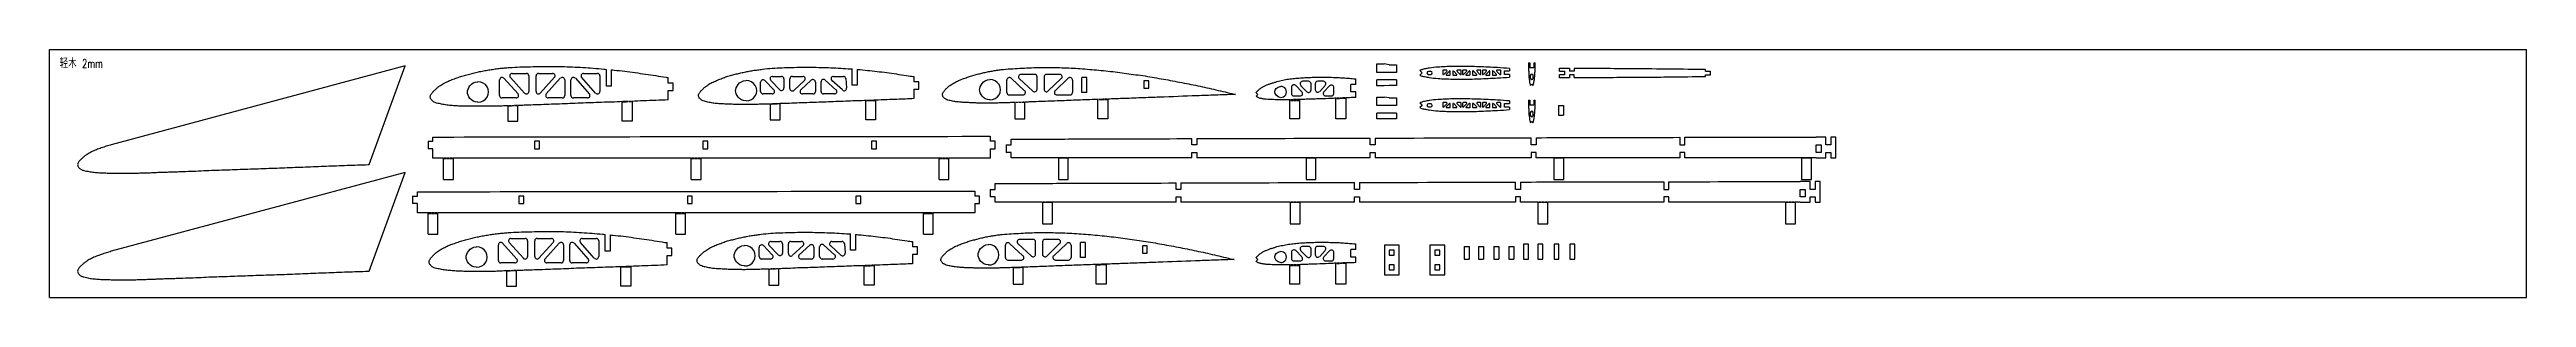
# Paper-space layout 'SW_Model_1' of a CAD drawing. Header units: millimetres. Extents: x 0 to 1000, y 0 to 100.
import ezdxf

# ---------------------------------------------------------------- set-up
doc = ezdxf.new("R2010")
doc.units = ezdxf.units.MM
doc.layers.add('SLD-0', color=7, linetype='Continuous')
doc.styles.add('SLDTEXTSTYLE0', font='TXT', dxfattribs={"width": 0.7, "bigfont": 'bigfont'})

# ---------------------------------------------------------------- blocks, each defined once
blk = doc.blocks.new('升降舵前挡板')
at = {"color": 7, "linetype": 'Continuous', "lineweight": 25}
for p, q in [((0, 13.9), (2, 13.9)), ((0, 13.9), (0, 10.9)), ((2, 10.9), (0, 10.9)), ((2, 13.9), (2, 16.2)), ((2, 8.7), (2, 10.9)), ((75, 13.9), (75, 16.5)), ((77, 13.9), (75, 13.9)), ((75, 8.7), (75, 10.9)), ((75, 10.9), (77, 10.9)), ((77, 16.5), (77, 13.9)), ((77, 10.9), (77, 8.7)), ((147, 13.9), (147, 16.7)), ((149, 13.9), (147, 13.9)), ((147, 8.7), (147, 10.9)), ((147, 10.9), (149, 10.9)), ((149, 16.7), (149, 13.9)), ((149, 10.9), (149, 8.7)), ((212, 13.9), (212, 16.8)), ((214, 13.9), (212, 13.9)), ((212, 10.9), (212, 8.7)), ((214, 10.9), (212, 10.9)), ((214, 16.8), (214, 13.9)), ((214, 8.7), (214, 10.9)), ((272, 17), (272, 13.9)), ((272, 13.9), (274, 13.9)), ((272, 10.9), (272, 8.7)), ((274, 10.9), (272, 10.9)), ((274, 13.9), (274, 17)), ((274, 8.7), (274, 10.9)), ((331, 17.1), (327, 17.1)), ((327, 13.9), (329, 13.9)), ((327, 10.9), (327, 13.9)), ((329, 10.9), (327, 10.9)), ((329, 13.9), (329, 10.9)), ((331, 13.9), (331, 17.1)), ((333, 13.9), (331, 13.9)), ((331, 8.7), (331, 10.9)), ((331, 10.9), (333, 10.9)), ((335, 17.1), (333, 17.1)), ((333, 17.1), (333, 13.9)), ((333, 10.9), (333, 8.7)), ((335, 8.7), (335, 17.1)), ((21.1, 8.7), (21.1, 0)), ((21.1, 0), (25.1, 0)), ((21.3, 8.6), (21.3, 8.7)), ((22.3, 8.6), (21.3, 8.6)), ((22.3, 8.7), (22.3, 8.6)), ((22.5, 8.6), (22.5, 8.7)), ((23.5, 8.6), (22.5, 8.6)), ((23.5, 8.7), (23.5, 8.6)), ((23.7, 8.6), (23.7, 8.7)), ((24.7, 8.6), (23.7, 8.6)), ((24.7, 8.7), (24.7, 8.6)), ((24.9, 8.6), (24.9, 8.7)), ((25.1, 8.6), (24.9, 8.6)), ((25.1, 0), (25.1, 8.6)), ((121.1, 8.7), (121.1, 0)), ((121.1, 0), (125.1, 0)), ((121.3, 8.6), (121.3, 8.7)), ((122.3, 8.6), (121.3, 8.6)), ((122.3, 8.7), (122.3, 8.6)), ((122.5, 8.6), (122.5, 8.7)), ((123.5, 8.6), (122.5, 8.6)), ((123.5, 8.7), (123.5, 8.6)), ((123.7, 8.6), (123.7, 8.7)), ((124.7, 8.6), (123.7, 8.6)), ((124.7, 8.7), (124.7, 8.6)), ((124.9, 8.6), (124.9, 8.7)), ((125.1, 8.6), (124.9, 8.6)), ((125.1, 0), (125.1, 8.6)), ((221.1, 8.7), (221.1, 0)), ((221.1, 0), (225.1, 0)), ((221.3, 8.6), (221.3, 8.7)), ((222.3, 8.6), (221.3, 8.6)), ((222.3, 8.7), (222.3, 8.6)), ((222.5, 8.6), (222.5, 8.7)), ((223.5, 8.6), (222.5, 8.6)), ((223.5, 8.7), (223.5, 8.6)), ((223.7, 8.6), (223.7, 8.7)), ((224.7, 8.6), (223.7, 8.6)), ((224.7, 8.7), (224.7, 8.6)), ((224.9, 8.6), (224.9, 8.7)), ((225.1, 8.6), (224.9, 8.6)), ((225.1, 0), (225.1, 8.6)), ((321.1, 8.7), (321.1, 0)), ((321.1, 0), (325.1, 0)), ((321.3, 8.6), (321.3, 8.7)), ((322.3, 8.6), (321.3, 8.6)), ((322.3, 8.7), (322.3, 8.6)), ((322.5, 8.6), (322.5, 8.7)), ((323.5, 8.6), (322.5, 8.6)), ((323.5, 8.7), (323.5, 8.6)), ((323.7, 8.6), (323.7, 8.7)), ((324.7, 8.6), (323.7, 8.6)), ((324.7, 8.7), (324.7, 8.6)), ((324.9, 8.6), (324.9, 8.7)), ((325.1, 8.6), (324.9, 8.6)), ((325.1, 0), (325.1, 8.6)), ((327, 8.7), (331, 8.7)), ((333, 8.7), (335, 8.7))]:
    blk.add_line(p, q, dxfattribs=at)
for points, knots in [([(2, 16.2), (10.3, 16.2), (18.5, 16.3), (42.9, 16.4), (58.9, 16.4), (75, 16.5)], [0.002, 0.002, 0.002, 0.002, 0.0267949, 0.0267949, 0.0750006, 0.0750006, 0.0750006, 0.0750006]), ([(77, 16.5), (96, 16.5), (115, 16.6), (138.3, 16.7), (142.7, 16.7), (147, 16.7)], [0.0770006, 0.0770006, 0.0770006, 0.0770006, 0.1339743, 0.1339743, 0.1470009, 0.1470009, 0.1470009, 0.1470009]), ([(214, 16.8), (219.8, 16.9), (239.2, 16.9), (258.5, 16.9), (272, 17)], [0.2140011, 0.2140011, 0.2140011, 0.2140011, 0.2314763, 0.2720013, 0.2720013, 0.2720013, 0.2720013])]:
    blk.add_open_spline(points, degree=3, knots=knots, dxfattribs=at)
for points in [[(149, 16.7), (170, 16.7), (191, 16.8), (212, 16.8)], [(274, 17), (291.7, 17), (309.3, 17), (327, 17.1)], [(21.1, 8.7), (14.7, 8.7), (8.4, 8.7), (2, 8.7)], [(22.3, 8.7), (22, 8.7), (21.7, 8.7), (21.3, 8.7)], [(23.5, 8.7), (23.2, 8.7), (22.9, 8.7), (22.5, 8.7)], [(24.7, 8.7), (24.4, 8.7), (24.1, 8.7), (23.7, 8.7)], [(75, 8.7), (58.3, 8.7), (41.6, 8.7), (24.9, 8.7)], [(121.1, 8.7), (106.4, 8.7), (91.7, 8.7), (77, 8.7)], [(122.3, 8.7), (122, 8.7), (121.7, 8.7), (121.3, 8.7)], [(123.5, 8.7), (123.2, 8.7), (122.9, 8.7), (122.5, 8.7)], [(124.7, 8.7), (124.4, 8.7), (124.1, 8.7), (123.7, 8.7)], [(147, 8.7), (139.6, 8.7), (132.3, 8.7), (124.9, 8.7)], [(212, 8.7), (191, 8.7), (170, 8.7), (149, 8.7)], [(221.1, 8.7), (218.7, 8.7), (216.4, 8.7), (214, 8.7)], [(222.3, 8.7), (222, 8.7), (221.7, 8.7), (221.3, 8.7)], [(223.5, 8.7), (223.2, 8.7), (222.9, 8.7), (222.5, 8.7)], [(224.7, 8.7), (224.4, 8.7), (224.1, 8.7), (223.7, 8.7)], [(272, 8.7), (256.3, 8.7), (240.6, 8.7), (224.9, 8.7)], [(321.1, 8.7), (305.4, 8.7), (289.7, 8.7), (274, 8.7)], [(322.3, 8.7), (322, 8.7), (321.7, 8.7), (321.3, 8.7)], [(323.5, 8.7), (323.2, 8.7), (322.9, 8.7), (322.5, 8.7)], [(324.7, 8.7), (324.4, 8.7), (324.1, 8.7), (323.7, 8.7)], [(327, 8.7), (326.3, 8.7), (325.6, 8.7), (324.9, 8.7)]]:
    blk.add_open_spline(points, degree=3, dxfattribs=at)
blk = doc.blocks.new('tail_卡扣')
at = {"color": 7, "linetype": 'Continuous', "lineweight": 25}
for p, q in [((0, 5.4), (0, 8.8)), ((0, 8.8), (3, 8.8)), ((8, 5.4), (0, 5.4)), ((8, 2.4), (0, 2.4)), ((0, 0), (0, 2.4)), ((3, 0), (0, 0)), ((5, 8.5), (3, 8.8)), ((5, 0.1), (3, 0)), ((5, 8.5), (8, 8.5)), ((8, 0.1), (5, 0.1)), ((8, 8.5), (8, 5.4)), ((8, 2.4), (8, 0.1))]:
    blk.add_line(p, q, dxfattribs=at)
blk = doc.blocks.new('fin_方向舵前挡板_高度为59')
at = {"color": 7, "linetype": 'Continuous', "lineweight": 25}
for p, q in [((0, 3.9), (4, 3.9)), ((0, 2.7), (0, 3.9)), ((0, 2.7), (2, 2.7)), ((2, 1.2), (0, 1.2)), ((0, 0), (0, 1.2)), ((4, 0), (0, 0)), ((2, 2.7), (2, 1.2)), ((4, 3.9), (4, 2.7)), ((6, 2.7), (4, 2.7)), ((4, 1.2), (4, 0)), ((6, 1.2), (4, 1.2)), ((6, 3.7), (6, 2.7)), ((6, 0.1), (6, 1.2)), ((59, 2.7), (59, 3.3)), ((59, 2.7), (61, 2.7)), ((59, 0.6), (59, 1.2)), ((59, 1.2), (61, 1.2)), ((61, 1.2), (61, 2.7))]:
    blk.add_line(p, q, dxfattribs=at)
for points, knots in [([(59, 3.3), (58.4, 3.3), (57.9, 3.3), (57.4, 3.3), (52.5, 3.4), (47.6, 3.5), (42.8, 3.5), (37.9, 3.6), (33, 3.6), (24.1, 3.7), (20.1, 3.7), (12.7, 3.7), (9.4, 3.7), (6, 3.7)], [0.0020264, 0.0020264, 0.0020264, 0.0020264, 0.0036497, 0.0036497, 0.0036497, 0.0182491, 0.0182491, 0.0182491, 0.0328481, 0.0328481, 0.044914, 0.044914, 0.0550036, 0.0550036, 0.0550036, 0.0550036]), ([(6, 0.1), (8.7, 0.1), (11.5, 0.1), (17.6, 0.2), (21, 0.2), (27.8, 0.2), (31.2, 0.3), (37.9, 0.3), (41.3, 0.3), (44.7, 0.4), (49.5, 0.4), (54.2, 0.5), (59, 0.6)], [0.002, 0.002, 0.002, 0.002, 0.0101832, 0.0101832, 0.0203665, 0.0203665, 0.0305497, 0.0305497, 0.0407329, 0.0407329, 0.0407329, 0.054977, 0.054977, 0.054977, 0.054977])]:
    blk.add_open_spline(points, degree=3, knots=knots, dxfattribs=at)
blk = doc.blocks.new('tail_第六块翼肋')
at = {"color": 7, "linetype": 'Continuous', "lineweight": 25}
for p, q in [((0, 10.6), (0.7, 9.9)), ((14.3, 12.8), (14.3, 10.3)), ((18.5, 11), (16, 13.5)), ((18, 13.5), (20.5, 11)), ((21.2, 15.2), (18.8, 15.2)), ((22.2, 11.7), (22.2, 14.2)), ((23.9, 14.2), (23.9, 11.8)), ((27.2, 15.2), (24.9, 15.2)), ((25.7, 11.1), (27.9, 13.5)), ((29.6, 13.4), (27.4, 11)), ((31.4, 10.3), (31.4, 12.7)), ((40.3, 13.9), (38.3, 13.9)), ((38.3, 10.9), (38.3, 13.9)), ((40.3, 10.9), (38.3, 10.9)), ((40.3, 13.9), (40.3, 16.2)), ((40.3, 8.7), (40.3, 10.9)), ((0.7, 9.9), (0, 9.2)), ((13.6, 0), (13.6, 7.4)), ((13.6, 7.4), (13.8, 7.4)), ((17.6, 0), (13.6, 0)), ((13.8, 7.4), (13.8, 7.7)), ((14, 7.7), (14, 7.4)), ((14, 7.4), (15, 7.5)), ((15, 7.5), (15, 7.8)), ((15.2, 7.8), (15.2, 7.5)), ((15.2, 7.5), (16.2, 7.5)), ((15.3, 9.3), (17.8, 9.3)), ((16.2, 7.5), (16.2, 7.8)), ((16.4, 7.8), (16.4, 7.5)), ((16.4, 7.5), (17.4, 7.5)), ((17.4, 7.5), (17.4, 7.8)), ((17.6, 7.8), (17.6, 0)), ((28.1, 9.3), (30.4, 9.3)), ((32.2, 0), (32.2, 8.3)), ((32.2, 8.3), (32.4, 8.3)), ((36.2, 0), (32.2, 0)), ((32.4, 8.3), (32.4, 8.4)), ((32.6, 8.4), (32.6, 8.3)), ((32.6, 8.3), (33.6, 8.3)), ((33.6, 8.3), (33.6, 8.4)), ((33.8, 8.4), (33.8, 8.3)), ((33.8, 8.3), (34.8, 8.4)), ((34.8, 8.4), (34.8, 8.5)), ((35, 8.5), (35, 8.4)), ((35, 8.4), (36, 8.4)), ((36, 8.4), (36, 8.5)), ((36.2, 8.5), (36.2, 0))]:
    blk.add_line(p, q, dxfattribs=at)
for centre, radius, start, end in [((10.1, 10.9), 2.2, 266.8637, 93.1363), ((15.3, 12.8), 1, 45, 180), ((15.3, 10.3), 1, 180, 270), ((18.8, 14.2), 1, 90, 225), ((17.8, 10.3), 1, 270, 45), ((21.2, 11.7), 1, 225, 0), ((21.2, 14.2), 1, 0, 90), ((24.9, 14.2), 1, 90, 180), ((24.9, 11.8), 1, 180, 316.8745), ((28.1, 10.3), 1, 136.8745, 270), ((27.2, 14.2), 1, 316.8745, 90), ((30.4, 12.7), 1, 0, 136.8745), ((30.4, 10.3), 1, 270, 0)]:
    blk.add_arc(centre, radius, start, end, dxfattribs=at)
for points, knots in [([(0, 10.6), (0, 10.7), (0.1, 10.7), (0.2, 10.9), (0.4, 11.1), (0.6, 11.3), (0.9, 11.6), (1.3, 12), (1.8, 12.3), (2.3, 12.7), (2.8, 13), (3.3, 13.2), (3.9, 13.5), (4.4, 13.7), (5, 14), (5.6, 14.2), (6.3, 14.4), (7.3, 14.7), (8.4, 15.1), (9.6, 15.4), (10.8, 15.6), (11.9, 15.9), (13.1, 16.1), (14.3, 16.2), (15.9, 16.4), (17.9, 16.6), (20.3, 16.7), (22.7, 16.8), (25.1, 16.9), (27.5, 16.9), (29.9, 16.8), (32.3, 16.8), (34.7, 16.6), (37.1, 16.5), (38.9, 16.3), (40, 16.2), (40.3, 16.2)], [0.500884, 0.500884, 0.500884, 0.500884, 0.501102, 0.503051, 0.505, 0.506949, 0.508898, 0.512795, 0.516693, 0.520591, 0.524488, 0.528386, 0.532284, 0.536181, 0.540079, 0.543976, 0.547874, 0.555669, 0.563465, 0.57126, 0.579055, 0.58685, 0.594646, 0.602441, 0.610236, 0.625827, 0.641417, 0.657008, 0.672599, 0.688189, 0.70378, 0.71937, 0.734961, 0.750551, 0.766142, 0.771279, 0.771279, 0.771279, 0.771279]), ([(9.8, 8.7), (8.4, 8.7), (7.6, 10.2), (7.6, 11.7), (8.4, 13.1), (9.8, 13.1)], [0, 0, 0, 0, 0.5, 0.5, 1, 1, 1, 1]), ([(13.8, 7.7), (13.4, 7.7), (12.6, 7.7), (11.3, 7.7), (10.1, 7.7), (8.9, 7.7), (7.7, 7.8), (6.5, 7.8), (5.3, 7.9), (4.3, 7.9), (3.5, 8), (2.9, 8.1), (2.3, 8.2), (1.7, 8.3), (1.2, 8.5), (0.7, 8.7), (0.4, 8.9), (0.2, 9), (0, 9.2), (0, 9.2)], [0.3991126, 0.3991126, 0.3991126, 0.3991126, 0.4075592, 0.4153545, 0.4231497, 0.430945, 0.4387403, 0.4465356, 0.4543308, 0.4621261, 0.4660237, 0.4699214, 0.473819, 0.4777167, 0.4816143, 0.4855119, 0.4874608, 0.4894096, 0.4907391, 0.4907391, 0.4907391, 0.4907391]), ([(32.4, 8.4), (32.2, 8.4), (31.1, 8.3), (28.5, 8.2), (25.3, 8.1), (22.1, 8), (19.8, 7.9), (18.3, 7.9), (17.6, 7.8)], [0.2786266, 0.2786266, 0.2786266, 0.2786266, 0.2828348, 0.2984254, 0.3296065, 0.345197, 0.3607876, 0.3744505, 0.3744505, 0.3744505, 0.3744505]), ([(40.3, 8.7), (39.8, 8.6), (38.6, 8.6), (37.2, 8.6), (36.3, 8.5), (36.2, 8.5)], [0.2273786, 0.2273786, 0.2273786, 0.2273786, 0.2360632, 0.2516537, 0.253965, 0.253965, 0.253965, 0.253965])]:
    blk.add_open_spline(points, degree=3, knots=knots, dxfattribs=at)
for points in [[(9.8, 13.1), (9.9, 13.1), (9.9, 13.1), (9.9, 13.1)], [(9.9, 8.8), (9.9, 8.8), (9.9, 8.7), (9.8, 8.7)], [(15, 7.8), (14.7, 7.7), (14.4, 7.7), (14, 7.7)], [(16.2, 7.8), (15.9, 7.8), (15.6, 7.8), (15.2, 7.8)], [(17.4, 7.8), (17.1, 7.8), (16.8, 7.8), (16.4, 7.8)], [(33.6, 8.4), (33.2, 8.4), (32.9, 8.4), (32.6, 8.4)], [(34.8, 8.5), (34.4, 8.5), (34.1, 8.4), (33.8, 8.4)], [(36, 8.5), (35.6, 8.5), (35.3, 8.5), (35, 8.5)]]:
    blk.add_open_spline(points, degree=3, dxfattribs=at)
blk = doc.blocks.new('fin_第二翼肋_高度为59')
at = {"color": 7, "linetype": 'Continuous', "lineweight": 25}
for p, q in [((0, 9.1), (0.6, 9.1)), ((0.6, 9.1), (0.6, 7.1)), ((2.1, 7.1), (0.6, 7.1)), ((0.7, 4), (0.7, 3)), ((0.8, 0), (1.3, 0.5)), ((1.3, 0.5), (1.8, 0)), ((1.9, 3), (1.9, 4)), ((2.1, 9.1), (2.7, 9.1)), ((2.1, 9.1), (2.1, 7.1))]:
    blk.add_line(p, q, dxfattribs=at)
for centre, start, end in [((1.3, 4), 0, 180), ((1.3, 3), 180, 0)]:
    blk.add_arc(centre, 0.6, start, end, dxfattribs=at)
for points, knots in [([(0, 9.1), (0, 8.9), (0, 8.5), (0, 7.7), (0, 6.6), (0.1, 5.3), (0.1, 3.7), (0.3, 2.4), (0.4, 1.5), (0.5, 1), (0.6, 0.6), (0.7, 0.3), (0.8, 0.1), (0.8, 0)], [0.334658, 0.334658, 0.334658, 0.334658, 0.342437, 0.35716, 0.37142, 0.398301, 0.422641, 0.453556, 0.462206, 0.469976, 0.476837, 0.4828, 0.487347, 0.487347, 0.487347, 0.487347]), ([(1.8, 0), (1.9, 0.1), (1.9, 0.3), (2, 0.6), (2.1, 1), (2.2, 1.5), (2.4, 2.4), (2.5, 3.7), (2.6, 5.3), (2.7, 6.6), (2.7, 7.7), (2.7, 8.5), (2.7, 8.9), (2.7, 9.1)], [0.512653, 0.512653, 0.512653, 0.512653, 0.5172, 0.523163, 0.530024, 0.537794, 0.546444, 0.577359, 0.601699, 0.62858, 0.64284, 0.657563, 0.665342, 0.665342, 0.665342, 0.665342])]:
    blk.add_open_spline(points, degree=3, knots=knots, dxfattribs=at)
blk = doc.blocks.new('副翼前挡板')
at = {"color": 7, "linetype": 'Continuous', "lineweight": 25}
for p, q in [((0, 15.4), (2, 15.4)), ((0, 15.4), (0, 12.4)), ((2, 12.4), (0, 12.4)), ((2, 15.4), (2, 17.1)), ((2, 8.6), (2, 12.4)), ((45, 15.4), (43, 15.4)), ((43, 15.4), (43, 12.4)), ((43, 12.4), (45, 12.4)), ((45, 12.4), (45, 15.4)), ((111, 15.4), (111, 12.4)), ((113, 15.4), (111, 15.4)), ((111, 12.4), (113, 12.4)), ((113, 12.4), (113, 15.4)), ((181, 15.4), (179, 15.4)), ((179, 15.4), (179, 12.4)), ((179, 12.4), (181, 12.4)), ((181, 12.4), (181, 15.4)), ((227, 17.4), (227, 15.4)), ((229, 15.4), (227, 15.4)), ((227, 12.4), (227, 8.6)), ((227, 12.4), (229, 12.4)), ((229, 12.4), (229, 15.4)), ((6.3, 0), (6.3, 8.6)), ((6.3, 0), (10.3, 0)), ((6.5, 8.6), (6.5, 8.4)), ((6.5, 8.4), (7.5, 8.4)), ((7.5, 8.4), (7.5, 8.6)), ((7.7, 8.6), (7.7, 8.4)), ((7.7, 8.4), (8.7, 8.4)), ((8.7, 8.4), (8.7, 8.6)), ((8.9, 8.6), (8.9, 8.4)), ((8.9, 8.4), (9.9, 8.4)), ((9.9, 8.4), (9.9, 8.6)), ((10.1, 8.6), (10.1, 8.4)), ((10.1, 8.4), (10.3, 8.4)), ((10.3, 0), (10.3, 8.4)), ((106.3, 0), (106.3, 8.6)), ((106.3, 0), (110.3, 0)), ((106.5, 8.6), (106.5, 8.4)), ((106.5, 8.4), (107.5, 8.4)), ((107.5, 8.4), (107.5, 8.6)), ((107.7, 8.6), (107.7, 8.4)), ((107.7, 8.4), (108.7, 8.4)), ((108.7, 8.4), (108.7, 8.6)), ((108.9, 8.6), (108.9, 8.4)), ((108.9, 8.4), (109.9, 8.4)), ((109.9, 8.4), (109.9, 8.6)), ((110.1, 8.6), (110.1, 8.4)), ((110.1, 8.4), (110.3, 8.4)), ((110.3, 0), (110.3, 8.4)), ((206.3, 0), (206.3, 8.6)), ((206.3, 0), (210.3, 0)), ((206.5, 8.6), (206.5, 8.4)), ((206.5, 8.4), (207.5, 8.4)), ((207.5, 8.4), (207.5, 8.6)), ((207.7, 8.6), (207.7, 8.4)), ((207.7, 8.4), (208.7, 8.4)), ((208.7, 8.4), (208.7, 8.6)), ((208.9, 8.6), (208.9, 8.4)), ((208.9, 8.4), (209.9, 8.4)), ((209.9, 8.4), (209.9, 8.6)), ((210.1, 8.6), (210.1, 8.4)), ((210.1, 8.4), (210.3, 8.4)), ((210.3, 0), (210.3, 8.4))]:
    blk.add_line(p, q, dxfattribs=at)
for points, knots in [([(2, 17.1), (46.6, 17.2), (91.2, 17.3), (135.8, 17.3), (166.2, 17.3), (196.6, 17.4), (227, 17.4)], [0.002, 0.002, 0.002, 0.002, 0.135848, 0.135848, 0.135848, 0.227, 0.227, 0.227, 0.227]), ([(106.3, 8.6), (89.7, 8.6), (57.6, 8.6), (25.6, 8.6), (10.1, 8.6)], [0.4126521, 0.4126521, 0.4126521, 0.4126521, 0.4626048, 0.5088521, 0.5088521, 0.5088521, 0.5088521]), ([(206.3, 8.6), (188.8, 8.6), (156.8, 8.6), (124.7, 8.6), (110.1, 8.6)], [0.3126521, 0.3126521, 0.3126521, 0.3126521, 0.3652143, 0.4088521, 0.4088521, 0.4088521, 0.4088521])]:
    blk.add_open_spline(points, degree=3, knots=knots, dxfattribs=at)
for points in [[(6.3, 8.6), (4.9, 8.6), (3.4, 8.6), (2, 8.6)], [(7.5, 8.6), (7.2, 8.6), (6.9, 8.6), (6.5, 8.6)], [(8.7, 8.6), (8.4, 8.6), (8.1, 8.6), (7.7, 8.6)], [(9.9, 8.6), (9.6, 8.6), (9.3, 8.6), (8.9, 8.6)], [(107.5, 8.6), (107.2, 8.6), (106.9, 8.6), (106.5, 8.6)], [(108.7, 8.6), (108.4, 8.6), (108.1, 8.6), (107.7, 8.6)], [(109.9, 8.6), (109.6, 8.6), (109.3, 8.6), (108.9, 8.6)], [(207.5, 8.6), (207.2, 8.6), (206.9, 8.6), (206.5, 8.6)], [(208.7, 8.6), (208.4, 8.6), (208.1, 8.6), (207.7, 8.6)], [(209.9, 8.6), (209.6, 8.6), (209.3, 8.6), (208.9, 8.6)], [(227, 8.6), (221.4, 8.6), (215.8, 8.6), (210.1, 8.6)]]:
    blk.add_open_spline(points, degree=3, dxfattribs=at)
blk = doc.blocks.new('fin__第一翼肋_高度为59')
at = {"color": 7, "linetype": 'Continuous', "lineweight": 25}
for p, q in [((0.8, 36.2), (1.8, 36.2)), ((1.5, 32.5), (1.5, 31.2)), ((3.1, 32.7), (1.7, 32.7)), ((1.8, 34.2), (1.8, 36.2)), ((3.3, 34.2), (1.8, 34.2)), ((1.9, 31), (3.2, 32.3)), ((3.2, 31), (1.9, 29.7)), ((3.3, 36.2), (4.3, 36.2)), ((3.3, 36.2), (3.3, 34.2)), ((3.5, 29.5), (3.5, 30.8)), ((1.5, 26.8), (1.5, 25.5)), ((1.5, 24.5), (1.5, 23.2)), ((1.7, 25.3), (3.1, 25.3)), ((3.1, 24.7), (1.7, 24.7)), ((1.9, 28), (3.2, 26.7)), ((3.2, 25.7), (1.9, 27)), ((1.9, 23), (3.2, 24.3)), ((3.2, 23), (1.9, 21.7)), ((2, 29.3), (3.3, 29.3)), ((3.3, 28.3), (2, 28.3)), ((2, 21.3), (3.3, 21.3)), ((3.3, 20.3), (2, 20.3)), ((3.5, 26.8), (3.5, 28.1)), ((3.5, 21.5), (3.5, 22.8)), ((3.5, 18.8), (3.5, 20.1)), ((1.5, 18.8), (1.5, 17.5)), ((1.5, 16.5), (1.5, 15.2)), ((1.5, 10.8), (1.5, 9.5)), ((1.7, 17.3), (3.1, 17.3)), ((3.1, 16.7), (1.7, 16.7)), ((1.9, 20), (3.2, 18.7)), ((3.2, 17.7), (1.9, 19)), ((1.9, 15), (3.2, 16.3)), ((3.2, 15), (1.9, 13.7)), ((1.9, 12), (3.2, 10.7)), ((3.2, 9.7), (1.9, 11)), ((2, 13.3), (3.3, 13.3)), ((3.3, 12.3), (2, 12.3)), ((3.5, 13.5), (3.5, 14.8)), ((3.5, 10.8), (3.5, 12.1)), ((1.6, 0), (2.6, 1)), ((1.7, 9.3), (3.1, 9.3)), ((2, 4.4), (2, 3.5)), ((2.6, 1), (3.5, 0)), ((3.2, 3.5), (3.2, 4.4))]:
    blk.add_line(p, q, dxfattribs=at)
for centre, radius, start, end in [((1.7, 32.5), 0.2, 90, 180), ((1.7, 31.2), 0.2, 180, 315), ((3.1, 32.5), 0.2, 315, 90), ((3.3, 30.8), 0.2, 0, 135), ((1.7, 26.8), 0.2, 45, 180), ((1.7, 25.5), 0.2, 180, 270), ((1.7, 24.5), 0.2, 90, 180), ((1.7, 23.2), 0.2, 180, 315), ((2, 29.5), 0.2, 135, 270), ((2, 28.1), 0.2, 90, 225), ((2, 21.5), 0.2, 135, 270), ((2, 20.1), 0.2, 90, 225), ((3.1, 25.5), 0.2, 270, 45), ((3.1, 24.5), 0.2, 315, 90), ((3.3, 26.8), 0.2, 225, 0), ((3.3, 22.8), 0.2, 0, 135), ((3.3, 29.5), 0.2, 270, 0), ((3.3, 28.1), 0.2, 0, 90), ((3.3, 21.5), 0.2, 270, 0), ((3.3, 20.1), 0.2, 0, 90), ((1.7, 18.8), 0.2, 45, 180), ((1.7, 17.5), 0.2, 180, 270), ((1.7, 16.5), 0.2, 90, 180), ((1.7, 15.2), 0.2, 180, 315), ((1.7, 10.8), 0.2, 45, 180), ((2, 13.5), 0.2, 135, 270), ((2, 12.1), 0.2, 90, 225), ((3.1, 17.5), 0.2, 270, 45), ((3.1, 16.5), 0.2, 315, 90), ((3.3, 18.8), 0.2, 225, 0), ((3.3, 14.8), 0.2, 0, 135), ((3.3, 10.8), 0.2, 225, 0), ((3.3, 13.5), 0.2, 270, 0), ((3.3, 12.1), 0.2, 0, 90), ((1.7, 9.5), 0.2, 180, 270), ((2.6, 4.4), 0.6, 0, 180), ((2.6, 3.5), 0.6, 180, 0), ((3.1, 9.5), 0.2, 270, 45)]:
    blk.add_arc(centre, radius, start, end, dxfattribs=at)
for points, knots in [([(0.8, 36.2), (0.7, 34.6), (0.4, 30.5), (0.1, 23.9), (0, 18.5), (0, 15), (0, 12.8), (0.1, 10.3), (0.3, 7.1), (0.5, 4.7), (0.8, 2.9), (1, 2), (1.2, 1.2), (1.4, 0.5), (1.5, 0.2), (1.6, 0)], [0.173451, 0.173451, 0.173451, 0.173451, 0.215573, 0.280129, 0.342437, 0.35716, 0.37142, 0.398301, 0.422641, 0.453556, 0.462206, 0.469976, 0.476837, 0.4828, 0.487531, 0.487531, 0.487531, 0.487531]), ([(3.5, 0), (3.6, 0.2), (3.8, 0.5), (4, 1.2), (4.1, 2), (4.3, 2.9), (4.6, 4.7), (4.9, 7.1), (5, 10.3), (5.1, 12.8), (5.1, 15), (5.2, 18.5), (5, 23.9), (4.7, 30.5), (4.5, 34.6), (4.3, 36.2)], [0.512469, 0.512469, 0.512469, 0.512469, 0.5172, 0.523163, 0.530024, 0.537794, 0.546444, 0.577359, 0.601699, 0.62858, 0.64284, 0.657563, 0.719871, 0.784427, 0.826549, 0.826549, 0.826549, 0.826549])]:
    blk.add_open_spline(points, degree=3, knots=knots, dxfattribs=at)
blk = doc.blocks.new('插座板')
at = {"color": 7, "linetype": 'Continuous', "lineweight": 25}
for p, q in [((0, 12), (0, 0)), ((6, 12), (0, 12)), ((4, 10), (2, 10)), ((2, 10), (2, 8)), ((4, 8), (4, 10)), ((6, 0), (6, 12)), ((0, 0), (6, 0)), ((2, 8), (4, 8)), ((4, 4), (2, 4)), ((2, 4), (2, 2)), ((2, 2), (4, 2)), ((4, 2), (4, 4))]:
    blk.add_line(p, q, dxfattribs=at)
blk = doc.blocks.new('fin_卡扣_高度为59')
at = {"color": 7, "linetype": 'Continuous', "lineweight": 25}
for p, q in [((0, 4), (2, 4)), ((0, 4), (0, 0)), ((0, 0), (2, 0)), ((2, 4), (2, 0))]:
    blk.add_line(p, q, dxfattribs=at)
blk = doc.blocks.new('6mm插座')
at = {"color": 7, "linetype": 'Continuous', "lineweight": 25}
for p, q in [((0, 6), (0, 0)), ((2, 6), (0, 6)), ((0, 0), (2, 0)), ((2, 0), (2, 6))]:
    blk.add_line(p, q, dxfattribs=at)
blk = doc.blocks.new('5mm插座')
at = {"color": 7, "linetype": 'Continuous', "lineweight": 25}
for p, q in [((0, 5), (0, 0)), ((0, 5), (2, 5)), ((0, 0), (2, 0)), ((2, 5), (2, 0))]:
    blk.add_line(p, q, dxfattribs=at)
blk = doc.blocks.new('main_wing_第八块翼肋')
at = {"color": 7, "linetype": 'Continuous', "lineweight": 25}
for p, q in [((71.1, 14.2), (71.1, 20.9)), ((73.1, 20.7), (73.1, 14.2)), ((28, 10.4), (28, 16.7)), ((29.7, 17.4), (35.5, 11)), ((38.1, 11.3), (32.4, 17.6)), ((33.1, 19.3), (38.8, 19.3)), ((39.8, 18.3), (39.8, 12)), ((42.7, 12), (42.7, 18.3)), ((43.7, 19.3), (49.4, 19.3)), ((50.1, 17.7), (44.4, 11.3)), ((46.8, 11), (52.5, 17.4)), ((54.3, 16.7), (54.3, 10.4)), ((56.8, 10.4), (56.8, 16.7)), ((58.6, 17.4), (64.2, 11)), ((66.7, 11.3), (61.1, 17.7)), ((61.9, 19.3), (67.5, 19.3)), ((68.5, 18.3), (68.5, 12)), ((73.1, 14.2), (71.1, 14.2)), ((96.1, 15.4), (96.1, 17.6)), ((98.1, 15.4), (96.1, 15.4)), ((96.1, 12.4), (98.1, 12.4)), ((96.1, 8.6), (96.1, 12.4)), ((98.1, 12.4), (98.1, 15.4)), ((34.7, 9.4), (29, 9.4)), ((31.3, 6.1), (31.3, 0)), ((31.5, 6.1), (31.3, 6.1)), ((31.3, 0), (35.3, 0)), ((31.5, 6.2), (31.5, 6.1)), ((31.7, 6.1), (31.7, 6.2)), ((32.7, 6.1), (31.7, 6.1)), ((32.7, 6.2), (32.7, 6.1)), ((32.9, 6.1), (32.9, 6.2)), ((33.9, 6.2), (32.9, 6.1)), ((33.9, 6.3), (33.9, 6.2)), ((34.1, 6.2), (34.1, 6.3)), ((35.1, 6.2), (34.1, 6.2)), ((35.1, 6.3), (35.1, 6.2)), ((35.3, 0), (35.3, 6.3)), ((53.3, 9.4), (47.6, 9.4)), ((63.5, 9.4), (57.8, 9.4)), ((77.5, 0), (77.5, 7.8)), ((77.5, 7.8), (77.7, 7.8)), ((81.5, 0), (77.5, 0)), ((77.7, 7.8), (77.7, 7.9)), ((77.9, 7.9), (77.9, 7.8)), ((77.9, 7.8), (78.9, 7.8)), ((78.9, 7.8), (78.9, 7.9)), ((79.1, 7.9), (79.1, 7.8)), ((79.1, 7.8), (80.1, 7.9)), ((80.1, 7.9), (80.1, 8)), ((80.3, 8), (80.3, 7.9)), ((80.3, 7.9), (81.3, 7.9)), ((81.3, 7.9), (81.3, 8)), ((81.5, 8), (81.5, 0))]:
    blk.add_line(p, q, dxfattribs=at)
for centre, radius, start, end in [((19.4, 11.8), 4.1, 268.1337, 91.8663), ((29, 16.7), 1, 42.0995, 180), ((29, 10.4), 1, 180, 270), ((33.1, 18.3), 1, 90, 222.0995), ((34.7, 10.4), 1, 270, 42.0995), ((38.8, 12), 1, 222.0995, 0), ((38.8, 18.3), 1, 0, 90), ((43.7, 18.3), 1, 90, 180), ((43.7, 12), 1, 180, 318.061), ((47.6, 10.4), 1, 138.061, 270), ((49.4, 18.3), 1, 318.061, 90), ((53.3, 16.7), 1, 0, 138.061), ((53.3, 10.4), 1, 270, 0), ((57.8, 16.7), 1, 41.6155, 180), ((57.8, 10.4), 1, 180, 270), ((61.9, 18.3), 1, 90, 221.6155), ((63.5, 10.4), 1, 270, 41.6155), ((67.5, 12), 1, 221.6155, 0), ((67.5, 18.3), 1, 0, 90)]:
    blk.add_arc(centre, radius, start, end, dxfattribs=at)
for points, knots in [([(31.5, 6.2), (30.6, 6.2), (29.1, 6.1), (26.8, 6), (24.7, 6), (22.5, 6), (20.4, 6), (18.3, 6), (16.2, 6), (14.1, 6), (12, 6.1), (10.2, 6.2), (8.8, 6.3), (7.7, 6.4), (6.7, 6.5), (5.6, 6.7), (4.6, 6.9), (3.6, 7.1), (2.5, 7.3), (1.7, 7.6), (1.1, 8), (0.7, 8.4), (0.4, 8.8), (0.1, 9.2), (0, 9.7), (0, 10.3), (0.3, 10.8), (0.6, 11.2), (0.9, 11.6), (1.3, 12), (1.6, 12.4), (2, 12.7), (2.4, 13.1), (2.8, 13.5), (3.2, 13.8), (3.8, 14.2), (4.5, 14.7), (5.4, 15.2), (6.4, 15.7), (7.3, 16.2), (8.3, 16.6), (9.3, 17), (10.3, 17.3), (11.3, 17.7), (12.3, 18), (13.6, 18.4), (15.3, 18.9), (17.4, 19.4), (19.4, 19.9), (21.5, 20.3), (23.6, 20.7), (25.7, 21), (27.8, 21.3), (29.9, 21.5), (32.7, 21.7), (36.2, 21.9), (40.5, 22), (44.7, 22.1), (48.9, 22.1), (53.2, 22.1), (57.4, 21.9), (61.6, 21.7), (65.8, 21.4), (69, 21.1), (70.8, 21), (71.1, 20.9)], [0.374582, 0.374582, 0.374582, 0.374582, 0.384111, 0.391908, 0.399704, 0.4075, 0.415296, 0.423092, 0.430888, 0.438684, 0.44648, 0.454276, 0.458174, 0.462072, 0.46597, 0.469868, 0.473766, 0.477664, 0.481562, 0.48546, 0.487409, 0.489358, 0.491307, 0.493256, 0.495205, 0.497154, 0.499103, 0.501052, 0.503001, 0.50495, 0.506899, 0.508848, 0.510797, 0.512746, 0.514695, 0.516644, 0.520542, 0.52444, 0.528339, 0.532237, 0.536135, 0.540033, 0.543931, 0.547829, 0.551727, 0.555625, 0.563421, 0.571217, 0.579013, 0.586809, 0.594605, 0.602401, 0.610197, 0.617993, 0.625789, 0.641381, 0.656973, 0.672566, 0.688158, 0.70375, 0.719342, 0.734934, 0.750526, 0.766118, 0.770049, 0.770049, 0.770049, 0.770049]), ([(73.1, 20.7), (73.5, 20.7), (75.3, 20.5), (78.5, 20.2), (82.7, 19.6), (86.9, 19), (91, 18.4), (94.1, 17.9), (95.8, 17.6), (96.1, 17.6)], [0.7774514, 0.7774514, 0.7774514, 0.7774514, 0.7817104, 0.7973025, 0.8128946, 0.8284867, 0.8440788, 0.859671, 0.8629911, 0.8629911, 0.8629911, 0.8629911]), ([(19.1, 7.7), (16.4, 7.7), (15, 10.4), (15, 13.1), (16.4, 15.9), (19.1, 15.9)], [0, 0, 0, 0, 0.5, 0.5, 1, 1, 1, 1]), ([(77.7, 7.9), (76.2, 7.8), (73.4, 7.7), (69.1, 7.6), (64.9, 7.4), (60.6, 7.3), (56.4, 7.1), (52.2, 6.9), (47.9, 6.8), (43.7, 6.6), (40.2, 6.5), (37.4, 6.4), (36, 6.3), (35.3, 6.3)], [0.204252, 0.204252, 0.204252, 0.204252, 0.220394, 0.235986, 0.251578, 0.267171, 0.282763, 0.298355, 0.313947, 0.329539, 0.345131, 0.352927, 0.360585, 0.360585, 0.360585, 0.360585]), ([(96.1, 8.6), (92.7, 8.4), (87.9, 8.3), (83, 8.1), (81.5, 8)], [0.1363515, 0.1363515, 0.1363515, 0.1363515, 0.1736179, 0.1902545, 0.1902545, 0.1902545, 0.1902545])]:
    blk.add_open_spline(points, degree=3, knots=knots, dxfattribs=at)
for points in [[(19.1, 15.9), (19.1, 15.9), (19.2, 15.9), (19.2, 15.9)], [(19.2, 7.7), (19.2, 7.7), (19.1, 7.7), (19.1, 7.7)], [(32.7, 6.2), (32.3, 6.2), (32, 6.2), (31.7, 6.2)], [(33.9, 6.3), (33.5, 6.3), (33.2, 6.2), (32.9, 6.2)], [(35.1, 6.3), (34.7, 6.3), (34.4, 6.3), (34.1, 6.3)], [(78.9, 7.9), (78.6, 7.9), (78.2, 7.9), (77.9, 7.9)], [(80.1, 8), (79.8, 8), (79.4, 7.9), (79.1, 7.9)], [(81.3, 8), (81, 8), (80.6, 8), (80.3, 8)]]:
    blk.add_open_spline(points, degree=3, dxfattribs=at)
blk = doc.blocks.new('main_wing_第九块翼肋')
at = {"color": 7, "linetype": 'Continuous', "lineweight": 25}
for p, q in [((62, 14.1), (62, 20.6)), ((64, 20.4), (64, 14.1)), ((25.1, 11.5), (25.1, 15.2)), ((29.7, 10.5), (26.1, 10.5)), ((26.8, 15.9), (30.4, 12.2)), ((32.8, 12.2), (29.2, 15.9)), ((29.9, 17.6), (33.5, 17.6)), ((34.5, 16.6), (34.5, 12.9)), ((36.9, 12.7), (36.9, 16.6)), ((37.9, 17.6), (42.1, 17.6)), ((42.8, 15.9), (38.6, 12)), ((41.3, 12.2), (45.5, 16.1)), ((46.2, 10.5), (42, 10.5)), ((47.2, 15.3), (47.2, 11.5)), ((49.5, 11.5), (49.5, 15.4)), ((54.9, 10.5), (50.5, 10.5)), ((51.2, 16.1), (55.5, 12.2)), ((58.1, 12.1), (53.9, 15.9)), ((54.5, 17.6), (58.5, 17.6)), ((59.5, 16.7), (59.8, 12.9)), ((64, 14.1), (62, 14.1)), ((87, 17.5), (87, 15.4)), ((89, 15.4), (87, 15.4)), ((87, 12.4), (89, 12.4)), ((87, 12.4), (87, 8.6)), ((89, 12.4), (89, 15.4)), ((29, 6.3), (29, 0)), ((29.2, 6.3), (29, 6.3)), ((29, 0), (33, 0)), ((29.2, 6.4), (29.2, 6.3)), ((29.4, 6.3), (29.4, 6.4)), ((30.4, 6.4), (29.4, 6.3)), ((30.4, 6.5), (30.4, 6.4)), ((30.6, 6.4), (30.6, 6.5)), ((31.6, 6.4), (30.6, 6.4)), ((31.6, 6.5), (31.6, 6.4)), ((31.8, 6.4), (31.8, 6.5)), ((32.8, 6.5), (31.8, 6.4)), ((32.8, 6.6), (32.8, 6.5)), ((33, 0), (33, 6.6)), ((67.5, 0), (67.5, 7.7)), ((67.5, 7.7), (67.7, 7.7)), ((67.7, 7.7), (67.7, 7.8)), ((67.9, 7.9), (67.9, 7.7)), ((67.9, 7.7), (68.9, 7.8)), ((68.9, 7.8), (68.9, 7.9)), ((69.1, 7.9), (69.1, 7.8)), ((69.1, 7.8), (70.1, 7.8)), ((70.1, 7.8), (70.1, 7.9)), ((70.3, 7.9), (70.3, 7.8)), ((70.3, 7.8), (71.3, 7.9)), ((71.3, 7.9), (71.3, 8)), ((71.5, 8), (71.5, 0)), ((71.5, 0), (67.5, 0))]:
    blk.add_line(p, q, dxfattribs=at)
for centre, radius, start, end in [((19.4, 11.8), 4.1, 268.1337, 91.8663), ((26.1, 15.2), 1, 44.3753, 180), ((26.1, 11.5), 1, 180, 270), ((29.9, 16.6), 1, 90, 224.3753), ((29.7, 11.5), 1, 270, 44.3753), ((33.5, 12.9), 1, 224.3753, 0), ((33.5, 16.6), 1, 360, 90), ((37.9, 16.6), 1, 90, 180), ((37.9, 12.7), 1, 180, 312.4704), ((42, 11.5), 1, 132.4704, 270), ((42.1, 16.6), 1, 312.4704, 90), ((46.2, 15.3), 1, 360, 132.4704), ((46.2, 11.5), 1, 270, 0), ((50.5, 15.4), 1, 48.2405, 180), ((50.5, 11.5), 1, 180, 270), ((54.5, 16.6), 1, 90, 228.2405), ((54.9, 11.5), 1, 270, 48.2405), ((58.8, 12.8), 1, 228.2405, 3.2405), ((58.5, 16.6), 1, 3.2405, 90)]:
    blk.add_arc(centre, radius, start, end, dxfattribs=at)
for points, knots in [([(29.2, 6.4), (28.4, 6.4), (27, 6.4), (24.9, 6.3), (23, 6.3), (21, 6.2), (19, 6.2), (17.1, 6.2), (15.1, 6.3), (13.1, 6.3), (11.1, 6.4), (9.2, 6.5), (7.5, 6.6), (6.2, 6.7), (5.3, 6.9), (4.3, 7.1), (3.3, 7.3), (2.4, 7.5), (1.6, 7.8), (1, 8.2), (0.7, 8.5), (0.3, 8.8), (0.1, 9.3), (0, 9.8), (0, 10.3), (0.2, 10.7), (0.5, 11.1), (0.8, 11.5), (1.2, 11.9), (1.5, 12.2), (1.9, 12.6), (2.2, 12.9), (2.6, 13.2), (3, 13.5), (3.5, 13.9), (4.2, 14.4), (5, 14.9), (5.9, 15.3), (6.8, 15.7), (7.7, 16.1), (8.6, 16.5), (9.6, 16.8), (10.5, 17.2), (11.4, 17.5), (12.7, 17.9), (14.3, 18.3), (16.2, 18.8), (18.1, 19.2), (20, 19.6), (22, 20), (23.9, 20.2), (26.5, 20.6), (29.8, 20.9), (33.7, 21.1), (37.7, 21.2), (41.6, 21.3), (45.6, 21.3), (49.5, 21.2), (53.5, 21.1), (57.4, 20.9), (60.3, 20.7), (61.8, 20.6), (62, 20.6)], [0.375013, 0.375013, 0.375013, 0.375013, 0.384111, 0.391908, 0.399704, 0.4075, 0.415296, 0.423092, 0.430888, 0.438684, 0.44648, 0.454276, 0.462072, 0.46597, 0.469868, 0.473766, 0.477664, 0.481562, 0.48546, 0.487409, 0.489358, 0.491307, 0.493256, 0.495205, 0.497154, 0.499103, 0.501052, 0.503001, 0.50495, 0.506899, 0.508848, 0.510797, 0.512746, 0.514695, 0.516644, 0.520542, 0.52444, 0.528339, 0.532237, 0.536135, 0.540033, 0.543931, 0.547829, 0.551727, 0.555625, 0.563421, 0.571217, 0.579013, 0.586809, 0.594605, 0.602401, 0.610197, 0.625789, 0.641381, 0.656973, 0.672566, 0.688158, 0.70375, 0.719342, 0.734934, 0.750526, 0.753265, 0.753265, 0.753265, 0.753265]), ([(64, 20.4), (64.4, 20.4), (66.2, 20.2), (69.2, 19.9), (73.1, 19.5), (77, 19), (80.9, 18.4), (84.3, 17.9), (86.3, 17.6), (87, 17.5)], [0.7611993, 0.7611993, 0.7611993, 0.7611993, 0.7661183, 0.7817104, 0.7973025, 0.8128946, 0.8284867, 0.8440788, 0.8528782, 0.8528782, 0.8528782, 0.8528782]), ([(19.1, 7.7), (16.4, 7.7), (15, 10.4), (15, 13.1), (16.4, 15.9), (19.1, 15.9)], [0, 0, 0, 0, 0.5, 0.5, 1, 1, 1, 1]), ([(67.7, 7.8), (66.6, 7.8), (64.1, 7.7), (60.4, 7.6), (56.5, 7.4), (52.5, 7.3), (48.6, 7.1), (44.7, 7), (40.7, 6.9), (37.4, 6.7), (34.9, 6.6), (33.6, 6.6), (33, 6.6)], [0.222957, 0.222957, 0.222957, 0.222957, 0.235986, 0.251578, 0.267171, 0.282763, 0.298355, 0.313947, 0.329539, 0.345131, 0.352927, 0.359991, 0.359991, 0.359991, 0.359991]), ([(87, 8.6), (84.7, 8.5), (81.1, 8.3), (75.9, 8.2), (73, 8), (71.5, 8)], [0.1463359, 0.1463359, 0.1463359, 0.1463359, 0.1736179, 0.18921, 0.2079346, 0.2079346, 0.2079346, 0.2079346])]:
    blk.add_open_spline(points, degree=3, knots=knots, dxfattribs=at)
for points in [[(19.1, 15.9), (19.1, 15.9), (19.2, 15.9), (19.2, 15.9)], [(19.2, 7.7), (19.2, 7.7), (19.1, 7.7), (19.1, 7.7)], [(30.4, 6.5), (30.1, 6.5), (29.7, 6.5), (29.4, 6.4)], [(31.6, 6.5), (31.3, 6.5), (30.9, 6.5), (30.6, 6.5)], [(32.8, 6.6), (32.5, 6.6), (32.1, 6.5), (31.8, 6.5)], [(68.9, 7.9), (68.5, 7.9), (68.2, 7.9), (67.9, 7.9)], [(70.1, 7.9), (69.7, 7.9), (69.4, 7.9), (69.1, 7.9)], [(71.3, 8), (70.9, 8), (70.6, 8), (70.3, 7.9)]]:
    blk.add_open_spline(points, degree=3, dxfattribs=at)
blk = doc.blocks.new('main_wing_第十块翼肋')
at = {"color": 7, "linetype": 'Continuous', "lineweight": 25}
for p, q in [((26, 10.7), (26, 15.7)), ((33.1, 11.4), (27.7, 16.4)), ((31, 16.3), (36.5, 11.2)), ((37.2, 18), (31.7, 18)), ((38.2, 12), (38.2, 17)), ((41, 17), (41, 12)), ((47.3, 18), (42, 18)), ((42.7, 11.3), (47.9, 16.3)), ((50.8, 16.4), (45.5, 11.4)), ((52.5, 15.7), (52.5, 10.7)), ((56.3, 10.7), (56.3, 16.7)), ((58.3, 16.7), (56.3, 16.7)), ((58.3, 10.7), (56.3, 10.7)), ((58.3, 10.7), (58.3, 16.7)), ((81.3, 15.4), (81.3, 12.4)), ((83.3, 15.4), (81.3, 15.4)), ((81.3, 12.4), (83.3, 12.4)), ((83.3, 12.4), (83.3, 15.4)), ((117.7, 10), (118.3, 9.9)), ((27, 9.7), (32.5, 9.7)), ((29.4, 6.6), (29.2, 6.5)), ((29.2, 6.5), (29.2, 0)), ((29.2, 0), (33.2, 0)), ((29.4, 6.7), (29.4, 6.6)), ((29.6, 6.6), (29.6, 6.7)), ((30.6, 6.6), (29.6, 6.6)), ((30.6, 6.7), (30.6, 6.6)), ((30.8, 6.6), (30.8, 6.7)), ((31.8, 6.6), (30.8, 6.6)), ((31.8, 6.7), (31.8, 6.6)), ((32, 6.6), (32, 6.7)), ((33, 6.7), (32, 6.6)), ((33, 6.8), (33, 6.7)), ((33.2, 0), (33.2, 6.8)), ((46.2, 9.7), (51.5, 9.7)), ((62.7, 0), (62.7, 7.8)), ((62.7, 7.8), (63, 7.8)), ((66.7, 0), (62.7, 0)), ((63, 7.8), (63, 7.9)), ((63.2, 7.9), (63.2, 7.8)), ((63.2, 7.8), (64.2, 7.8)), ((64.2, 7.8), (64.2, 7.9)), ((64.4, 7.9), (64.4, 7.8)), ((64.4, 7.8), (65.3, 7.9)), ((65.3, 7.9), (65.3, 8)), ((65.5, 8), (65.5, 7.9)), ((65.5, 7.9), (66.5, 7.9)), ((66.5, 7.9), (66.5, 8)), ((66.7, 8), (66.7, 0)), ((118.3, 9.9), (117.7, 9.9))]:
    blk.add_line(p, q, dxfattribs=at)
for centre, radius, start, end in [((19.3, 11.8), 4.1, 268.1337, 91.8663), ((27, 15.7), 1, 47.3191, 180), ((27, 10.7), 1, 180, 270), ((31.7, 17), 1, 90, 227.3191), ((32.5, 10.7), 1, 270, 47.3191), ((37.2, 12), 1, 227.3191, 0), ((37.2, 17), 1, 0, 90), ((42, 17), 1, 90, 180), ((42, 12), 1, 180, 313.3737), ((46.2, 10.7), 1, 133.3737, 270), ((47.3, 17), 1, 313.3737, 90), ((51.5, 15.7), 1, 0, 133.3737), ((51.5, 10.7), 1, 270, 0)]:
    blk.add_arc(centre, radius, start, end, dxfattribs=at)
for points, knots in [([(29.4, 6.7), (28.8, 6.6), (27.5, 6.6), (25.6, 6.5), (23.8, 6.5), (21.9, 6.4), (20, 6.4), (18.1, 6.4), (16.2, 6.4), (14.4, 6.4), (12.5, 6.5), (10.6, 6.6), (8.7, 6.6), (7.2, 6.8), (5.9, 6.9), (5, 7), (4.1, 7.2), (3.1, 7.4), (2.2, 7.6), (1.5, 7.9), (1, 8.2), (0.6, 8.5), (0.3, 8.9), (0.1, 9.3), (-0.1, 9.8), (0, 10.2), (0.2, 10.7), (0.5, 11.1), (0.8, 11.4), (1.1, 11.8), (1.4, 12.1), (1.8, 12.4), (2.1, 12.8), (2.4, 13.1), (2.8, 13.4), (3.3, 13.7), (4, 14.2), (4.8, 14.6), (5.6, 15.1), (6.5, 15.5), (7.3, 15.8), (8.2, 16.2), (9.1, 16.5), (10, 16.8), (10.9, 17.1), (12.1, 17.5), (13.6, 17.9), (15.4, 18.4), (17.2, 18.8), (19.1, 19.2), (20.9, 19.5), (22.8, 19.8), (25.3, 20.1), (28.4, 20.3), (32.2, 20.5), (35.9, 20.7), (39.7, 20.8), (43.4, 20.8), (47.2, 20.7), (51, 20.6), (54.7, 20.4), (58.5, 20.1), (62.2, 19.8), (66, 19.4), (69.7, 19), (73.4, 18.5), (77.2, 18), (80.9, 17.5), (84.6, 16.9), (89.5, 16), (95.7, 14.9), (103.1, 13.4), (110.4, 11.8), (115.3, 10.6), (117.7, 10)], [0.368474, 0.368474, 0.368474, 0.368474, 0.376315, 0.384111, 0.391908, 0.399704, 0.4075, 0.415296, 0.423092, 0.430888, 0.438684, 0.44648, 0.454276, 0.462072, 0.46597, 0.469868, 0.473766, 0.477664, 0.481562, 0.48546, 0.487409, 0.489358, 0.491307, 0.493256, 0.495205, 0.497154, 0.499103, 0.501052, 0.503001, 0.50495, 0.506899, 0.508848, 0.510797, 0.512746, 0.514695, 0.516644, 0.520542, 0.52444, 0.528339, 0.532237, 0.536135, 0.540033, 0.543931, 0.547829, 0.551727, 0.555625, 0.563421, 0.571217, 0.579013, 0.586809, 0.594605, 0.602401, 0.610197, 0.625789, 0.641381, 0.656973, 0.672566, 0.688158, 0.70375, 0.719342, 0.734934, 0.750526, 0.766118, 0.78171, 0.797303, 0.812895, 0.828487, 0.844079, 0.859671, 0.875263, 0.906447, 0.937632, 0.968816, 1, 1, 1, 1]), ([(19.1, 7.7), (16.3, 7.7), (15, 10.4), (15, 13.1), (16.3, 15.9), (19.1, 15.9)], [0, 0, 0, 0, 0.5, 0.5, 1, 1, 1, 1]), ([(63, 7.9), (62.4, 7.9), (60.6, 7.8), (57.6, 7.7), (53.8, 7.6), (50.1, 7.4), (46.3, 7.3), (42.6, 7.1), (38.8, 7), (35.7, 6.9), (33.8, 6.8), (33.2, 6.8)], [0.229387, 0.229387, 0.229387, 0.229387, 0.235986, 0.251578, 0.267171, 0.282763, 0.298355, 0.313947, 0.329539, 0.345131, 0.352723, 0.352723, 0.352723, 0.352723]), ([(117.7, 9.9), (115.2, 9.8), (110.2, 9.6), (100.2, 9.3), (91.4, 8.9), (82.7, 8.6), (77.6, 8.4), (71.9, 8.2), (68.7, 8.1), (66.7, 8)], [0.002105, 0.002105, 0.002105, 0.002105, 0.033289, 0.064473, 0.126842, 0.142434, 0.173618, 0.18921, 0.213635, 0.213635, 0.213635, 0.213635])]:
    blk.add_open_spline(points, degree=3, knots=knots, dxfattribs=at)
for points in [[(19.1, 15.9), (19.1, 15.9), (19.2, 15.9), (19.2, 15.9)], [(19.2, 7.7), (19.2, 7.7), (19.1, 7.7), (19.1, 7.7)], [(30.6, 6.7), (30.3, 6.7), (30, 6.7), (29.6, 6.7)], [(31.8, 6.7), (31.5, 6.7), (31.2, 6.7), (30.8, 6.7)], [(33, 6.8), (32.7, 6.8), (32.4, 6.8), (32, 6.7)], [(64.2, 7.9), (63.8, 7.9), (63.5, 7.9), (63.2, 7.9)], [(65.3, 8), (65, 8), (64.7, 8), (64.4, 7.9)], [(66.5, 8), (66.2, 8), (65.9, 8), (65.5, 8)]]:
    blk.add_open_spline(points, degree=3, dxfattribs=at)
blk = doc.blocks.new('main_wing_平面版小翼_可以是木板')
at = {"color": 7, "linetype": 'Continuous', "lineweight": 25}
for p, q in [((132.2, 43.3), (13.5, 11.5)), ((117.7, 3.5), (132.2, 43.3)), ((117.2, 3.5), (117.7, 3.5))]:
    blk.add_line(p, q, dxfattribs=at)
blk.add_open_spline([(13.5, 11.5), (13.2, 11.4), (12.5, 11.2), (11.5, 10.9), (10.5, 10.6), (9.5, 10.2), (8.5, 9.9), (7.5, 9.5), (6.5, 9.1), (5.6, 8.6), (4.6, 8.2), (3.9, 7.7), (3.3, 7.3), (2.9, 7), (2.5, 6.7), (2.1, 6.3), (1.7, 6), (1.3, 5.6), (0.9, 5.2), (0.6, 4.9), (0.3, 4.4), (0, 4), (-0.1, 3.4), (0, 2.9), (0.2, 2.5), (0.6, 2.1), (1, 1.7), (1.5, 1.5), (1.9, 1.3), (2.6, 1.1), (3.5, 0.9), (4.5, 0.7), (5.6, 0.5), (6.6, 0.4), (7.7, 0.3), (8.7, 0.2), (9.8, 0.2), (10.8, 0.1), (11.9, 0.1), (12.9, 0.1), (14.3, 0), (16.1, 0), (18.2, 0), (20.3, 0), (22.4, 0), (24.5, 0.1), (26.6, 0.2), (28.7, 0.2), (30.8, 0.3), (32.9, 0.4), (35, 0.5), (37.1, 0.5), (39.2, 0.6), (42.1, 0.7), (45.6, 0.8), (49.8, 1), (54, 1.2), (58.2, 1.3), (62.4, 1.5), (66.6, 1.6), (70.8, 1.8), (75, 1.9), (79.3, 2.1), (83.5, 2.2), (87.7, 2.4), (93.3, 2.6), (100.3, 2.9), (108.7, 3.2), (114.4, 3.4), (117.2, 3.5)], degree=3, knots=[0.475675, 0.475675, 0.475675, 0.475675, 0.479756, 0.483837, 0.487918, 0.491998, 0.496079, 0.50016, 0.504241, 0.508322, 0.512403, 0.516483, 0.518524, 0.520564, 0.522605, 0.524645, 0.526685, 0.528726, 0.530766, 0.532807, 0.534847, 0.536888, 0.538928, 0.540968, 0.543009, 0.545049, 0.54709, 0.54913, 0.55117, 0.553211, 0.557292, 0.561372, 0.565453, 0.569534, 0.573615, 0.577696, 0.581777, 0.585857, 0.589938, 0.594019, 0.5981, 0.606262, 0.614423, 0.622585, 0.630747, 0.638908, 0.64707, 0.655232, 0.663393, 0.671555, 0.679717, 0.687878, 0.69604, 0.704202, 0.720525, 0.736848, 0.753172, 0.769495, 0.785818, 0.802142, 0.818465, 0.834788, 0.851111, 0.867435, 0.883758, 0.900081, 0.932728, 0.965375, 0.998021, 0.998021, 0.998021, 0.998021], dxfattribs=at)

psp = doc.layouts.new('SW_Model_1')

# ---------------------------------------------------------------- linework, layer by layer
at = {"layer": 'SLD-0'}
for p, q in [((0, 0), (0, 100)), ((0, 100), (1000, 100)), ((1000, 0), (1000, 100)), ((0, 0), (1000, 0))]:
    psp.add_line(p, q, dxfattribs=at)

# ---------------------------------------------------------------- block references
at = {"color": 7, "linetype": 'Continuous'}
for name, p in [('main_wing_平面版小翼_可以是木板', (11.4, 50.1)), ('main_wing_第八块翼肋', (153.7, 71.1)), ('main_wing_第九块翼肋', (262, 71.6)), ('main_wing_第十块翼肋', (360.5, 72)), ('tail_卡扣', (535.8, 85.4)), ('fin_第二翼肋_高度为59', (597.1, 85.5)), ('fin_方向舵前挡板_高度为59', (609.6, 88.6)), ('tail_第六块翼肋', (487.1, 72)), ('tail_卡扣', (535.8, 72)), ('fin_第二翼肋_高度为59', (597.1, 70.5)), ('fin_卡扣_高度为59', (609.2, 73.5)), ('副翼前挡板', (152.8, 47.6)), ('升降舵前挡板', (386.2, 47.6)), ('main_wing_平面版小翼_可以是木板', (11.4, 7.1)), ('副翼前挡板', (146.5, 25.5)), ('升降舵前挡板', (379.8, 29.7)), ('main_wing_第八块翼肋', (153.2, 4.5)), ('main_wing_第九块翼肋', (261.4, 5)), ('main_wing_第十块翼肋', (359.9, 5.4)), ('tail_第六块翼肋', (487.1, 5.4)), ('插座板', (538.9, 9.1)), ('插座板', (557.3, 9.1)), ('5mm插座', (571.1, 15.5)), ('5mm插座', (576.9, 15.5)), ('5mm插座', (583.1, 15.5)), ('5mm插座', (589.2, 15.5)), ('6mm插座', (595.1, 15.5)), ('6mm插座', (600.9, 15.5)), ('6mm插座', (607.4, 15.5)), ('6mm插座', (613.8, 15.5))]:
    psp.add_blockref(name, p, dxfattribs=at)
at = {"color": 7, "linetype": 'Continuous', "rotation": 270}
for p in [(553.2, 93.2), (553.2, 80.1)]:
    psp.add_blockref('fin__第一翼肋_高度为59', p, dxfattribs=at)

# ---------------------------------------------------------------- texts
at = {"layer": 'SLD-0', "insert": (4.1, 96.1), "char_height": 3.5, "attachment_point": 1, "style": 'SLDTEXTSTYLE0'}
psp.add_mtext('轻木 2mm', dxfattribs=at)

doc.saveas('drawing.dxf')
